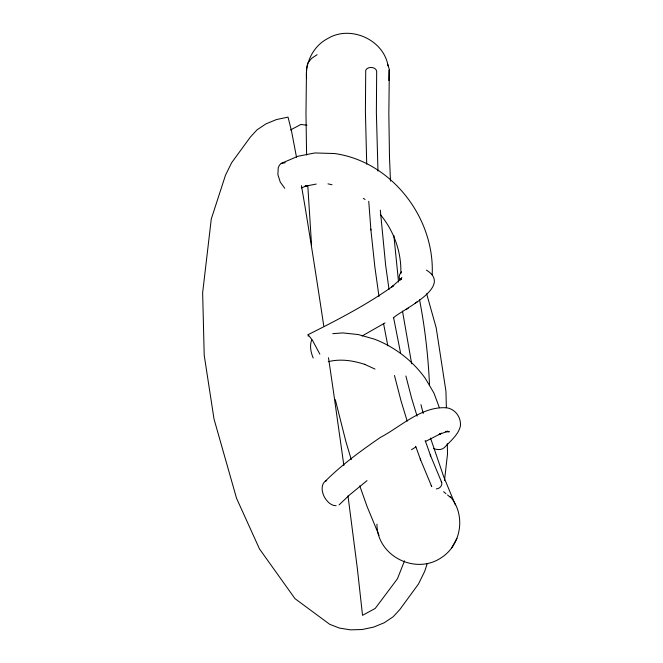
<?xml version="1.0" encoding="UTF-8"?>
<svg xmlns="http://www.w3.org/2000/svg" width="663" height="663" viewBox="0 0 663 663"><rect width="100%" height="100%" fill="white"/><g stroke="black" fill="none" stroke-linecap="round" stroke-linejoin="round"><path stroke-width="0.99" d="M401.264 279.579L401.272 278.195M444.492 480.617L447.525 453.882L447.268 443.638M388.858 80.521L389.015 69.996M427.212 563.625L424.685 571.39L418.494 583.995L399.814 609.546L393.176 616.756L384.267 622.739L373.675 627.09L362.139 629.519L350.429 629.85L339.365 628.068L329.677 624.289L295.002 598.664L259.515 548.981L236.525 498.253L214 418.95L204.212 355.235L202.646 292.756L211.282 218.956L225.478 175.247L231.677 162.642L250.357 137.092L256.987 129.89L265.904 123.906L276.496 119.547L288.032 117.127L291.505 130.926L296.502 157.206M311.759 339.812C309.397 345.68 310.848 352.376 313.193 358.02M376.949 524.176C376.891 556.298 416.223 575.782 442.221 557.069C461.663 543.909 465.741 514.463 450.301 496.67M404.529 560.832L397.402 578.84L375.225 608.427L362.528 615.33L357.307 568.1L347.984 495.899M400.452 279.861L401.579 278.294L391.385 287.203L393.739 285.538C366.946 304.756 337.517 319.922 308.104 334.658L308.22 336.199M451.627 548.011L456.956 538.315M400.394 279.885L401.927 277.59M401.521 271.789L399.797 274.283L399.151 277.01L399.632 279.778M432.177 274.681C434.911 217.961 391.568 161.424 334.533 153.534L314.85 152.954L297.919 156.261L281.211 163.429L279.421 165.186L278.228 167.764L277.88 174.601L280.267 182.118L284.75 188.3M433.627 448.602C437.124 449.845 441.533 450.301 444.442 447.533C450.285 441.16 458.174 435.077 460.354 426.342C461.44 417.814 455.713 409.502 447.194 407.853C421.859 405.739 401.281 426.417 380.322 437.464C361.012 450.757 341.926 464.63 325.293 481.23C323.113 482.813 322.268 485.473 322.127 488.059A18.183 13.301 46.4 0 0 324.853 497.822C327.307 501.725 331.16 505.836 336.124 505.712M339.075 504.899L349.302 495.145L367.029 480.634M393.449 317.792C402.739 309.256 453.658 286.797 426.433 270.123M406.121 309.646L408.242 308.138M415.179 303.223L417.533 301.557M317.105 54.689L311.527 58.41L307.64 63.391L306.497 68.761L305.983 114.285L306.596 155.018M411.508 449.655L415.792 447.069M385.004 322.922L362.064 336M425.265 441.583L441.55 433.221L439.188 434.348L448.022 431.215L445.635 431.563M290.51 129.965L300.886 124.462L306.944 125.216M301.541 187.936L307.193 185.449L304.98 186.262L316.243 184.057M325.293 481.23L326.71 480.683M281.211 163.429L285.181 162.717M328.243 361.7C340.417 358.567 353.329 360.581 365.098 364.501L364.517 364.26L375.009 369.084M436.304 488.921C439.494 488.846 442.511 485.772 441.724 482.498L430.221 454.859L430.71 456.02L425.182 440.555M332.76 333.663L342.763 332.917L358.335 334.566L374.512 339.174C394.908 347.022 412.759 360.813 425.455 378.606L433.95 393.093L439.378 407.695M445.743 431.696L449.332 431.754L445.768 431.389M327.986 183.85L332.03 184.745M363.332 198.345L365.048 199.455M308.104 334.658L312.505 340.368L319.856 354.158M443.613 491.722L445.95 493.662M447.508 494.954L450.625 497.54M380.313 214.572C393.979 230.898 401.637 252.363 400.808 273.686M441.235 481.33L441.724 482.498M415.693 446.282L420.69 460.081M431.257 485.482L431.746 486.65L420.209 458.92M455.365 504.891L443.68 476.622L430.502 438.044M379.012 535.356L367.037 506.391L359.785 485.896M387.664 64.12L389.338 69.524L388.841 114.26L389.496 157.529L390.499 181.148M417.085 416.149L411.657 398.38L405.88 375.987M407.198 421.121L401.04 400.933L394.468 375.482M351.299 459.592L346.028 442.08L335.296 399.64M426.649 293.808L436.171 327.688L445.959 391.402L446.365 407.795M420.964 404.679L423.193 413.463M388.046 65.869C383.744 39.705 350.396 24.755 327.82 38.512C313.458 45.747 304.914 62.745 306.613 78.64M400.643 353.396L393.598 317.602M387.814 345.738L383.579 323.701M411.657 363.78L402.499 311.121M301.45 185.657L304.922 206.002A927.554 34.219 83.2 0 1 323.743 325.864M389.04 289.466L385.634 265.208L380.322 210.121M378.996 296.452L374.86 266.965L370.915 230.086L368.744 201.328M398.546 282.032L393.847 235.39M343.873 465.492L333.622 392.803A927.554 34.219 83.2 0 0 328.492 357.722M370.849 229.1L370.915 230.086M311.544 245.003L307.781 185.458M377.968 171.062L376.369 112.428L376.683 71.19C375.913 66.648 367.493 66.167 365.727 70.245L365.404 111.558L366.722 164.217M419.53 299.734A927.554 605.551 -45.7 0 1 429.516 385.236"/></g></svg>
